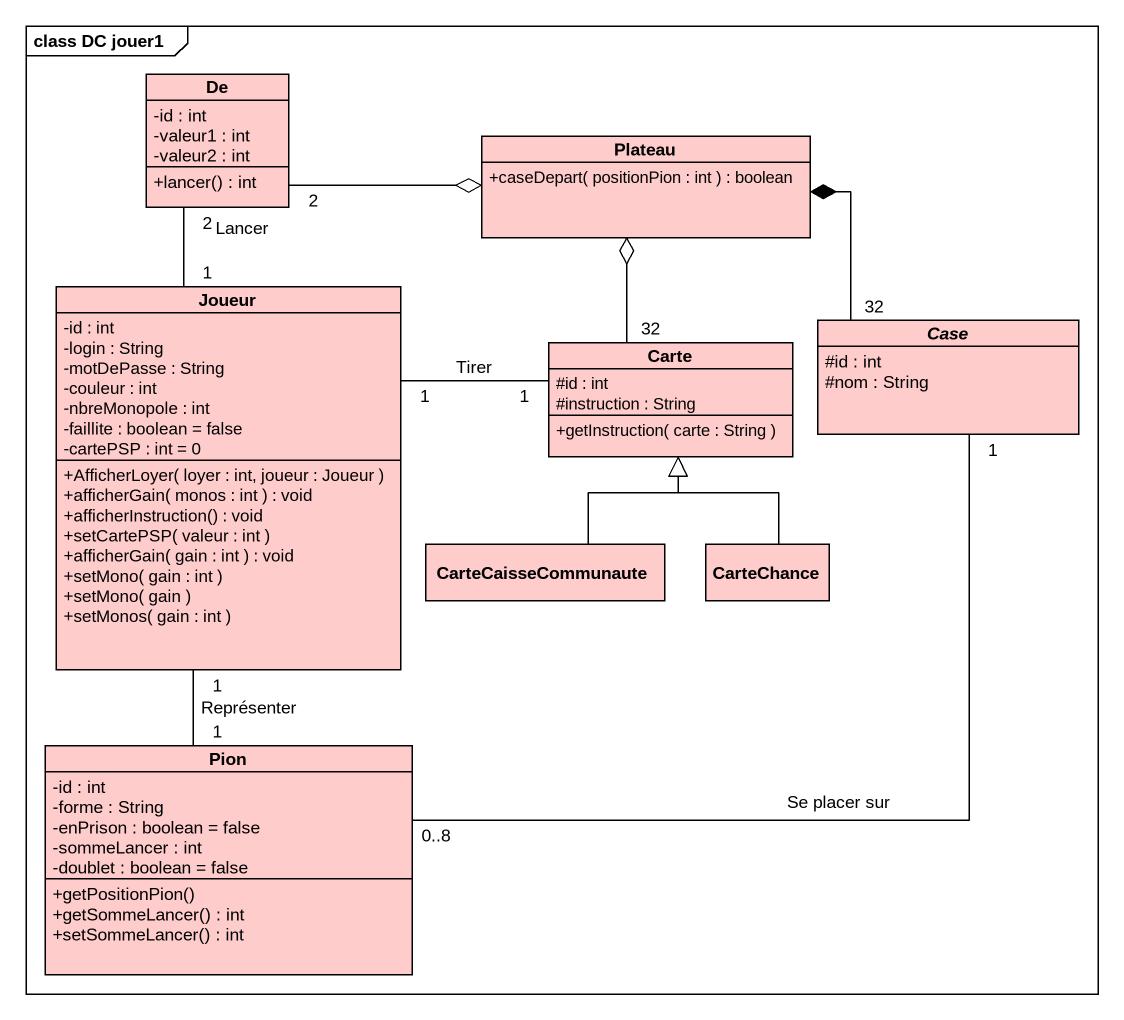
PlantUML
@startuml
mainframe class DC jouer1
hide circle
hide empty members
skinparam classAttributeIconSize 0
class De #FFCCCC {
  -id : int
  -valeur1 : int
  -valeur2 : int
  +lancer() : int
}
class Plateau #FFCCCC {
  +caseDepart( positionPion : int ) : boolean
}
class Joueur #FFCCCC {
  -id : int
  -login : String
  -motDePasse : String
  -couleur : int
  -nbreMonopole : int
  -faillite : boolean = false
  -cartePSP : int = 0
  +AfficherLoyer( loyer : int, joueur : Joueur )
  +afficherGain( monos : int ) : void
  +afficherInstruction() : void
  +setCartePSP( valeur : int )
  +afficherGain( gain : int ) : void
  +setMono( gain : int )
  +setMono( gain )
  +setMonos( gain : int )
}
class Carte #FFCCCC {
  #id : int
  #instruction : String
  +getInstruction( carte : String )
}
abstract class Case #FFCCCC {
  #id : int
  #nom : String
}
class CarteCaisseCommunaute #FFCCCC
class CarteChance #FFCCCC
class Pion #FFCCCC {
  -id : int
  -forme : String
  -enPrison : boolean = false
  -sommeLancer : int
  -doublet : boolean = false
  +getPositionPion()
  +getSommeLancer() : int
  +setSommeLancer() : int
}
Plateau o-left- "2" De
Plateau o-- "32" Carte
Plateau *-- "32" Case
Joueur "1" -up- "2" De : Lancer
Joueur "1" -right- "1" Carte : Tirer
CarteCaisseCommunaute -up-|> Carte
CarteChance -up-|> Carte
Pion "1" -up- "1" Joueur : Représenter
Pion "0..8" -up- "1" Case : Se placer sur
@enduml
